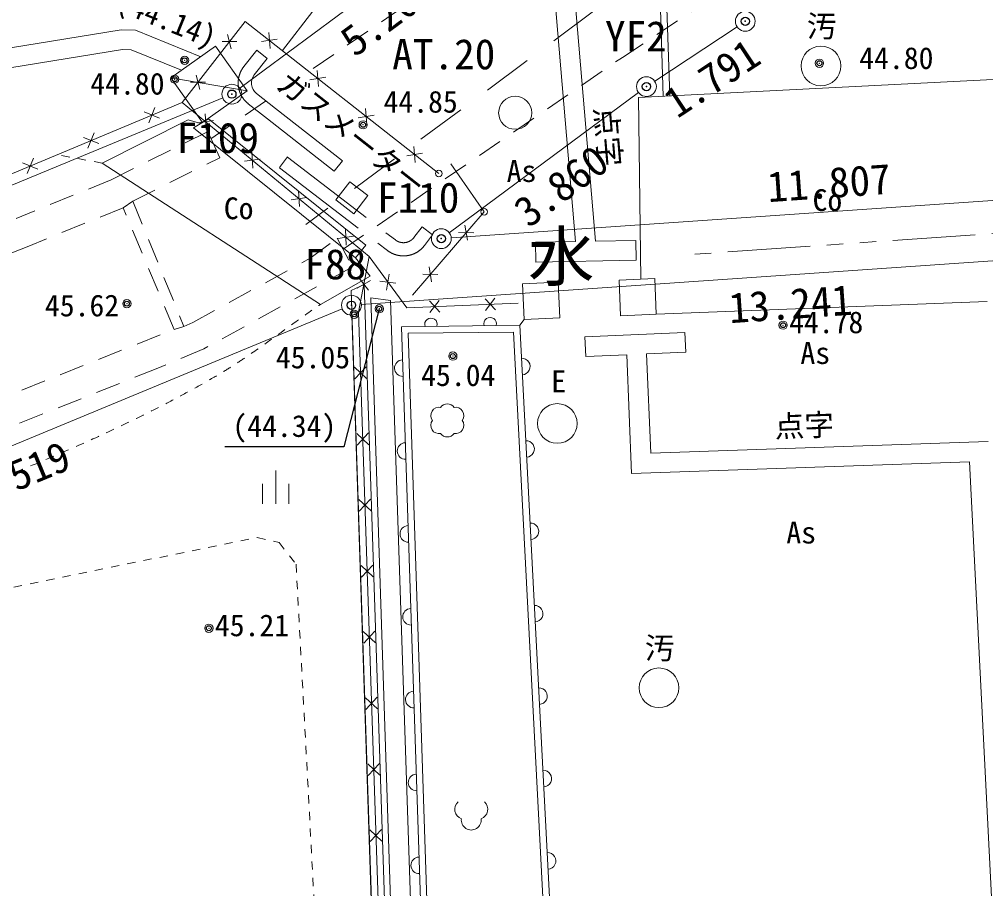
# Model space of a CAD drawing. Units: millimetres, scale not verified. Extents: x -29071210 to -28860960, y -117775216 to -117329466.
# Drawn here: x -28918491 to -28903882, y -117614839 to -117601690 of the extents above; entities that cross this region are included whole.
import ezdxf
from ezdxf.enums import TextEntityAlignment as Align

# ---------------------------------------------------------------- set-up
doc = ezdxf.new("R2010")
doc.units = ezdxf.units.MM
doc.header["$LTSCALE"] = 250
doc.header["$PDMODE"] = 32
doc.header["$PDSIZE"] = 125
for name, pattern in [('DASHED', [7.5, 6, -1.5]), ('USER1', [10, 5, -1, 1, -1, 1, -1]), ('USER2', [5, 3, -2]), ('USER4', [2.5, 1.5, -1]), ('USER8', [1, 0.5, -0.5])]:
    doc.linetypes.add(name, pattern=pattern)
for name, color, linetype, lineweight in [('S-SUV', 7, 'Continuous', 13), ('S-SUV-HTXT', 7, 'Continuous', 13), ('S-SUV-ROW', 7, 'Continuous', 15), ('S-SUV-SRVR', 3, 'Continuous', 13)]:
    doc.layers.add(name, color=color, linetype=linetype, lineweight=lineweight)
doc.layers.add('S-SUV-BMK', color=7, linetype='Continuous')
doc.styles.add('ＭＳ ゴシック', font='')
doc.styles.get('ＭＳ ゴシック').set_extended_font_data('MS Gothic')

# ---------------------------------------------------------------- blocks, each defined once
blk = doc.blocks.new('荒地')
at = {"color": 7, "linetype": 'Continuous', "lineweight": 13}
for p, q in [((0, -1.25), (0, 1.25)), ((-1, 0.25), (-1, -1.25)), ((1, 0.25), (1, -1.25))]:
    blk.add_line(p, q, dxfattribs=at)
blk = doc.blocks.new('ﾌﾟﾛｯﾄﾏｰｸ-03_1')
at = {"color": 3, "linetype": 'Continuous', "lineweight": 25}
blk.add_circle((0, 0), 0.5, dxfattribs=at)
at = {"color": 3}
blk.add_point((0, 0), dxfattribs=at)
blk = doc.blocks.new('植樹')
at = {"color": 7, "linetype": 'Continuous', "lineweight": 13}
for centre, radius, start, end in [((-0.5, 0.3), 0.5, 79.16209, 216.8699), ((0, 0.5), 0.499, 35.63102, 144.36898), ((0.5, 0.3), 0.5, 323.1301, 100.83791), ((-0.5, -0.3), 0.5, 143.1301, 280.83791), ((0.5, -0.3), 0.5, 259.16209, 36.8699), ((0, -0.5), 0.499, 215.63102, 324.36898)]:
    blk.add_arc(centre, radius, start, end, dxfattribs=at)
blk = doc.blocks.new('園庭')
at = {"color": 7, "linetype": 'Continuous', "lineweight": 13}
for centre, start, end in [((-0.4, 0.4), 131.41945, 251.14243), ((0.4, 0.4), 288.85757, 48.58055), ((0, -0.25), 172.14016, 7.85984)]:
    blk.add_arc(centre, 0.6, start, end, dxfattribs=at)
blk = doc.blocks.new('ﾌﾟﾛｯﾄﾏｰｸ-03')
at = {"color": 7, "linetype": 'Continuous', "lineweight": 15}
blk.add_circle((0, 0), 0.5, dxfattribs=at)
at = {"color": 7}
blk.add_point((0, 0), dxfattribs=at)
blk = doc.blocks.new('ﾌﾟﾛｯﾄﾏｰｸ-02')
at = {"color": 7, "linetype": 'Continuous', "lineweight": 20}
blk.add_circle((0, 0), 0.5, dxfattribs=at)

msp = doc.modelspace()

# ---------------------------------------------------------------- linework, layer by layer
at = {"layer": 'S-SUV'}
for p, q in [((-28908658, -117602849.8), (-28908795.2, -117598511.6)), ((-28908757.9, -117602854.9), (-28908894, -117598551.3)), ((-28910244, -117599581.5), (-28909781, -117605044)), ((-28910529.4, -117599766.3), (-28910081.6, -117605049.4)), ((-28914052.9, -117601564.1), (-28914514.4, -117602162.7)), ((-28916028, -117602947), (-28915076, -117601721)), ((-28912150, -117604022), (-28915076, -117601721)), ((-28914700.1, -117602128.9), (-28914720.3, -117601888.5)), ((-28915425.8, -117602027.6), (-28915202.3, -117602027.5)), ((-28915286.4, -117602135.9), (-28915341.7, -117601919.3)), ((-28914591, -117601990.2), (-28914829.4, -117602027.2)), ((-28914902.2, -117602157.4), (-28914745, -117602281)), ((-28913968.6, -117602704.2), (-28913988.8, -117602463.7)), ((-28915045, -117602772), (-28916200, -117602577)), ((-28915762.4, -117602748.9), (-28915817.7, -117602532.3)), ((-28913859.5, -117602565.4), (-28914097.9, -117602602.5)), ((-28903767, -117602601), (-28909133, -117602874)), ((-28915901.8, -117602640.6), (-28915678.3, -117602640.5)), ((-28909133, -117602874), (-28909096.5, -117605620.3)), ((-28923380, -117606018), (-28916028, -117602947)), ((-28916534.7, -117603254.4), (-28916440.3, -117603023.4)), ((-28913203, -117605277), (-28916028, -117602947)), ((-28913237.1, -117603279.4), (-28913257.3, -117603039)), ((-28915939, -117603208), (-28917238, -117603863)), ((-28916602.8, -117603091.3), (-28916372.2, -117603186.6)), ((-28915745, -117603263), (-28915939, -117603208)), ((-28915631.7, -117603195.6), (-28915860, -117603333)), ((-28915668.5, -117603357.9), (-28915681, -117603118.8)), ((-28913251.6, -117605104), (-28915631.7, -117603195.6)), ((-28913128, -117603140.7), (-28913366.4, -117603177.7)), ((-28913408, -117605299), (-28915860, -117603333)), ((-28915556.2, -117603221.7), (-28915793.4, -117603254.9)), ((-28917521.8, -117603475.2), (-28917291.2, -117603570.4)), ((-28917453.7, -117603638.3), (-28917359.3, -117603407.3)), ((-28912505.6, -117603854.7), (-28912525.8, -117603614.2)), ((-28918372.7, -117604022.2), (-28918278.3, -117603791.2)), ((-28914962.3, -117603940.4), (-28914974.8, -117603701.3)), ((-28912396.5, -117603715.9), (-28912634.9, -117603753)), ((-28918440.8, -117603859.1), (-28918210.2, -117603954.3)), ((-28917238, -117603863), (-28913940, -117606002)), ((-28914850, -117603804.2), (-28915087.1, -117603837.4)), ((-28911464, -117604603), (-28911969, -117603875.3)), ((-28914256, -117604522.9), (-28914268.5, -117604283.8)), ((-28914143.7, -117604386.7), (-28914380.9, -117604419.9)), ((-28912548, -117605862), (-28911464, -117604603)), ((-28911716.1, -117605031), (-28911754, -117604804.6)), ((-28913549.8, -117605105.4), (-28913562.3, -117604866.3)), ((-28911849.8, -117604915.9), (-28911620.3, -117604919.8)), ((-28913437.5, -117604969.2), (-28913674.6, -117605002.4)), ((-28913408, -117605299), (-28913251.6, -117605104)), ((-28910689.3, -117605060.4), (-28910081.6, -117605049.4)), ((-28910689.3, -117605060.4), (-28910683.9, -117605360.4)), ((-28909172, -117605033), (-28909781, -117605044)), ((-28909166.6, -117605333), (-28909172, -117605033)), ((-28913188, -117605576), (-28913408, -117605299)), ((-28913362.2, -117606117.9), (-28913203, -117605277)), ((-28913203, -117605277), (-28912634, -117606052)), ((-28909166.6, -117605333), (-28910683.9, -117605360.4)), ((-28912897.7, -117605543.7), (-28912939.4, -117605785.1)), ((-28912391.8, -117605545.4), (-28912162.3, -117605549.3)), ((-28912258.1, -117605660.5), (-28912296, -117605434.1)), ((-28913940, -117606002), (-28913188, -117605576)), ((-28913383.4, -117605755.5), (-28913181.8, -117605639.7)), ((-28913210, -117605788.3), (-28913355.3, -117605606.8)), ((-28913040, -117605648.1), (-28912797.1, -117605680.7)), ((-28910344.5, -117605665.1), (-28910884, -117605689)), ((-28910884, -117605689), (-28910860.1, -117606228.5)), ((-28910320.6, -117606204.5), (-28910344.5, -117605665.1)), ((-28908883.6, -117605612.1), (-28909423.2, -117605632.8)), ((-28909423.2, -117605632.8), (-28909402.4, -117606172.4)), ((-28908862.8, -117606151.7), (-28908883.6, -117605612.1)), ((-28913275.9, -117605701.8), (-28913473, -117605793)), ((-28913040, -117618897), (-28913473, -117605793)), ((-28912840.1, -117618890.4), (-28913275.9, -117605701.8)), ((-28913179.2, -117605903.7), (-28912877.8, -117605940.9)), ((-28912750.2, -117618887.4), (-28913179.2, -117605903.7)), ((-28912450.3, -117618877.5), (-28912877.8, -117605940.9)), ((-28912634, -117606052), (-28910950, -117605983)), ((-28912291.1, -117605949.6), (-28912135.1, -117606119.9)), ((-28912283.9, -117606126), (-28912142.3, -117605943.5)), ((-28911449.1, -117605915.1), (-28911293.1, -117606085.4)), ((-28911441.9, -117606091.5), (-28911300.3, -117605909)), ((-28908862.8, -117606151.7), (-28903860.9, -117605959.3)), ((-28912940.1, -117618893.7), (-28913362.2, -117606117.9)), ((-28910927, -117606318), (-28910860.1, -117606228.5)), ((-28910860.1, -117606228.5), (-28910320.6, -117606204.5)), ((-28909402.4, -117606172.4), (-28908862.8, -117606151.7)), ((-28910927, -117606318), (-28912714.6, -117606338.9)), ((-28912300.4, -117618872.6), (-28912714.6, -117606338.9)), ((-28911021.9, -117606419.1), (-28912611.2, -117606437.7)), ((-28909792.9, -117630002), (-28911021.9, -117606419.1)), ((-28909693, -117629997), (-28910927, -117606318)), ((-28912200.5, -117618869.3), (-28912611.2, -117606437.7)), ((-28909940.9, -117606490.3), (-28908427.9, -117606425.3)), ((-28909928, -117606790), (-28909940.9, -117606490.3)), ((-28908415, -117606725), (-28908427.9, -117606425.3)), ((-28909928, -117606790), (-28909308.6, -117606763.4)), ((-28909234, -117608561), (-28909308.6, -117606763.4)), ((-28909008.8, -117606750.5), (-28908415, -117606725)), ((-28908946.6, -117608250.9), (-28909008.8, -117606750.5)), ((-28913240.5, -117607123.8), (-28913423.1, -117606953)), ((-28913417.2, -117607129.7), (-28913246.4, -117606947.2)), ((-28913207.5, -117608123.3), (-28913390, -117607952.5)), ((-28913384.2, -117608129.1), (-28913213.3, -117607946.6)), ((-28908946.6, -117608250.9), (-28903843.2, -117608075)), ((-28909234, -117608561), (-28904128, -117608385)), ((-28903092, -117628953), (-28904128, -117608385)), ((-28913174.5, -117609122.7), (-28913357, -117608951.9)), ((-28913351.2, -117609128.6), (-28913180.3, -117608946.1)), ((-28913141.5, -117610122.2), (-28913324, -117609951.4)), ((-28913318.1, -117610128), (-28913147.3, -117609945.5)), ((-28913108.4, -117611121.7), (-28913291, -117610950.8)), ((-28913285.1, -117611127.5), (-28913114.3, -117610945)), ((-28913075.4, -117612121.1), (-28913257.9, -117611950.3)), ((-28913252.1, -117612126.9), (-28913081.2, -117611944.4)), ((-28913042.4, -117613120.6), (-28913224.9, -117612949.7)), ((-28913219.1, -117613126.4), (-28913048.2, -117612943.9)), ((-28913009.4, -117614120), (-28913191.9, -117613949.2)), ((-28913186, -117614125.9), (-28913015.2, -117613943.3))]:
    msp.add_line(p, q, dxfattribs=at)
at = {"layer": 'S-SUV', "linetype": 'USER4'}
for p, q in [((-28915594, -117603495), (-28910828, -117600225)), ((-28909375, -117602265), (-28907782, -117601212)), ((-28913597, -117605166), (-28909375, -117602265)), ((-28917100.3, -117604115.6), (-28915643, -117603388.1)), ((-28915462, -117603783), (-28915643, -117603388.1)), ((-28916776, -117604439), (-28915462, -117603783)), ((-28917100.3, -117604115.6), (-28918541, -117604703)), ((-28916776, -117604439), (-28916923, -117604539)), ((-28916776, -117604439), (-28916003, -117606335)), ((-28916923, -117604539), (-28918348, -117605120)), ((-28916152, -117606380), (-28916923, -117604539)), ((-28918348, -117605120), (-28931009, -117610190)), ((-28913452.8, -117605431.8), (-28915701, -117606674)), ((-28929484.6, -117611693.7), (-28916152, -117606380)), ((-28915701, -117606674), (-28916396, -117606965)), ((-28916396, -117606965), (-28929315.4, -117612110.6))]:
    msp.add_line(p, q, dxfattribs=at)
at = {"layer": 'S-SUV', "linetype": 'DASHED'}
for p, q in [((-28914902.2, -117602157.4), (-28915097.1, -117602405.2)), ((-28914745, -117602281), (-28914939.8, -117602528.8)), ((-28914617, -117603037), (-28914906.2, -117602809.7)), ((-28914740.6, -117603194.2), (-28915029.8, -117602966.9)), ((-28914617, -117603037), (-28913607, -117603831)), ((-28914740.6, -117603194.2), (-28913730.6, -117603988.2)), ((-28914559.7, -117603928.7), (-28914438, -117603770)), ((-28914437, -117603776), (-28912805.1, -117605027.1)), ((-28914558.7, -117603934.7), (-28912926.8, -117605185.8)), ((-28913607, -117603831), (-28913730.6, -117603988.2)), ((-28912402, -117604830), (-28912524.7, -117604990)), ((-28912402, -117604830), (-28912243.3, -117604951.7)), ((-28912243.3, -117604951.7), (-28912366, -117605111.7))]:
    msp.add_line(p, q, dxfattribs=at)
at = {"layer": 'S-SUV', "linetype": 'USER8'}
msp.add_line((-28917238, -117603863), (-28917919.9, -117603737.2), dxfattribs=at)
at = {"layer": 'S-SUV'}
for points in [[(-28915746.9, -117602254.8), (-28916734, -117601855), (-28916950, -117601847), (-28930990, -117604132), (-28933212, -117604584)], [(-28916036.9, -117602461), (-28916797.8, -117602152.8), (-28916931.3, -117602147.9), (-28930936, -117604427.2), (-28933177.4, -117604883.1)]]:
    msp.add_lwpolyline(points, dxfattribs=at)
msp.add_lwpolyline([(-28916200, -117602577), (-28915525, -117602097), (-28915045, -117602772), (-28915720, -117603252)], close=True, dxfattribs=at)
at = {"layer": 'S-SUV', "linetype": 'DASHED'}
msp.add_lwpolyline([(-28913497, -117604148), (-28913223, -117604357), (-28913432, -117604631), (-28913706, -117604422)], close=True, dxfattribs=at)
at = {"layer": 'S-SUV', "linetype": 'USER4'}
msp.add_lwpolyline([(-28916152, -117606380), (-28916003, -117606335), (-28915867, -117606273), (-28914092, -117605303), (-28913686, -117605002), (-28913452.8, -117605431.8)], dxfattribs=at)
at = {"layer": 'S-SUV', "linetype": 'USER8'}
for points in [[(-28942330, -117632966), (-28942502, -117630066), (-28942437, -117629080), (-28940595, -117627281), (-28936104, -117621469), (-28933217, -117617820), (-28929865, -117614674), (-28926615, -117612588), (-28924681, -117611736), (-28922493, -117611074), (-28914893, -117609527), (-28914562, -117609605), (-28914307, -117609932)], [(-28914307, -117609932), (-28913762, -117620125), (-28913490, -117629358), (-28913549, -117632574), (-28913936, -117641142), (-28914773, -117649464), (-28916754, -117650015), (-28920137, -117650484), (-28922057.3, -117650756.5)]]:
    msp.add_lwpolyline(points, dxfattribs=at)
at = {"layer": 'S-SUV'}
for centre, radius in [((-28906372, -117602395), 300), ((-28912150, -117604022), 50), ((-28911464, -117604603), 50), ((-28910358, -117607803), 300), ((-28908821, -117611801), 300)]:
    msp.add_circle(centre, radius, dxfattribs=at)
at = {"layer": 'S-SUV', "linetype": 'DASHED'}
for centre, radius, start, end in [((-28914782.6, -117602652.4), 400, 141.82774, 231.82774), ((-28912683.4, -117604868.3), 200, 232.5253, 322.5253), ((-28912683.4, -117604868.3), 400, 232.5253, 322.5253)]:
    msp.add_arc(centre, radius, start, end, dxfattribs=at)
at = {"layer": 'S-SUV'}
for centre, radius, start, end in [((-28914782.6, -117602652.4), 200, 141.82774, 231.82774), ((-28912268, -117606303.2), 94.5, 341.80598, 199.53604), ((-28911374.2, -117606292.7), 94.5, 341.80598, 199.53604), ((-28912693.4, -117606965.6), 125.4, 92.07779, 271.70732), ((-28910894.3, -117606941.1), 124.8, 272.88935, 93.07704), ((-28912652, -117608219), 125.4, 92.07779, 271.70732), ((-28910829.4, -117608187.4), 124.8, 272.88935, 93.07704), ((-28910764.4, -117609433.6), 124.8, 272.88935, 93.07704), ((-28912610.6, -117609472.3), 125.4, 92.07779, 271.70732), ((-28912569.2, -117610725.7), 125.4, 92.07779, 271.70732), ((-28910699.5, -117610679.9), 124.8, 272.88935, 93.07704), ((-28910634.5, -117611926.2), 124.8, 272.88935, 93.07704), ((-28912527.8, -117611979.1), 125.4, 92.07779, 271.70732), ((-28912486.4, -117613232.4), 125.4, 92.07779, 271.70732), ((-28910569.6, -117613172.4), 124.8, 272.88935, 93.07704), ((-28910504.6, -117614418.7), 124.8, 272.88935, 93.07704), ((-28912445, -117614485.8), 125.4, 92.07779, 271.70732)]:
    msp.add_arc(centre, radius, start, end, dxfattribs=at)
at = {"layer": 'S-SUV', "linetype": 'USER8'}
msp.add_open_spline([(-28924503.4, -117610427.7), (-28923679.1, -117610206.5), (-28922845.3, -117610018.2), (-28922030.6, -117609764), (-28920749.4, -117609364.2), (-28919475.7, -117608930.8), (-28918238.3, -117608411.1), (-28917317.3, -117608024.3), (-28916406.7, -117607603), (-28915543.2, -117607100.9), (-28914983.1, -117606775.2), (-28914474.4, -117606368.3), (-28913940, -117606002)], degree=3, knots=[0, 0, 0, 0, 1, 1, 1, 2, 2, 2, 3, 3, 3, 4, 4, 4, 4], dxfattribs=at)
at = {"layer": 'S-SUV-ROW'}
for p, q in [((-28915157.4, -117602732.1), (-28911220.8, -117599813.5)), ((-28907641.6, -117601802.5), (-28908885.5, -117602624.7)), ((-28925346.1, -117606988.6), (-28915416.5, -117602878.8)), ((-28909131.2, -117602796.8), (-28911991.4, -117604917.3)), ((-28911962.3, -117604996.3), (-28900482.6, -117604201.4)), ((-28900409.6, -117605110.4), (-28913320.7, -117606003.5)), ((-28912638, -117631035.1), (-28913465.4, -117606163.7))]:
    msp.add_line(p, q, dxfattribs=at)
at = {"layer": 'S-SUV-ROW', "linetype": 'USER2'}
msp.add_line((-28909809, -117601567.7), (-28914160.9, -117604794.2), dxfattribs=at)
at = {"layer": 'S-SUV-ROW', "linetype": 'USER1'}
msp.add_line((-28889075.3, -117603912.6), (-28908336.3, -117605246.4), dxfattribs=at)
at = {"layer": 'S-SUV-SRVR', "lineweight": 25}
msp.add_lwpolyline([(-28913049.4, -117606067.6), (-28913583.8, -117608155), (-28915384.7, -117608155)], dxfattribs=at)

# ---------------------------------------------------------------- block references
at = {"layer": 'S-SUV'}
for name, p, xscale, yscale in [('植樹', (-28912021, -117607757), 250, 250), ('荒地', (-28914615, -117608766.3), 200, 200), ('園庭', (-28911659.4, -117613739.2), 250, 250)]:
    msp.add_blockref(name, p, dxfattribs=dict(at, xscale=xscale, yscale=yscale))
at = {"layer": 'S-SUV-BMK', "xscale": 300, "yscale": 300}
for p in [(-28907516.5, -117601719.7), (-28909010.7, -117602707.4), (-28915277.9, -117602821.4), (-28912111.9, -117605006.7), (-28913470.4, -117606013.8)]:
    msp.add_blockref('ﾌﾟﾛｯﾄﾏｰｸ-03', p, dxfattribs=at)
at = {"layer": 'S-SUV-SRVR'}
for name, p, xscale, yscale in [('ﾌﾟﾛｯﾄﾏｰｸ-03_1', (-28915992.2, -117602309.6), 75, 75), ('ﾌﾟﾛｯﾄﾏｰｸ-03_1', (-28906395, -117602354), 75, 75), ('ﾌﾟﾛｯﾄﾏｰｸ-03_1', (-28916142, -117602595.1), 75, 75), ('ﾌﾟﾛｯﾄﾏｰｸ-02', (-28910994.6, -117603103.2), 500, 500), ('ﾌﾟﾛｯﾄﾏｰｸ-03_1', (-28913293.4, -117603285.3), 75, 75), ('ﾌﾟﾛｯﾄﾏｰｸ-03_1', (-28916864.6, -117605990.7), 75, 75), ('ﾌﾟﾛｯﾄﾏｰｸ-03_1', (-28913427.8, -117606150.8), 75, 75), ('ﾌﾟﾛｯﾄﾏｰｸ-03_1', (-28913049.4, -117606067.6), 75, 75), ('ﾌﾟﾛｯﾄﾏｰｸ-03_1', (-28906945, -117606316), 75, 75), ('ﾌﾟﾛｯﾄﾏｰｸ-03_1', (-28911937, -117606784), 75, 75), ('ﾌﾟﾛｯﾄﾏｰｸ-03_1', (-28915625.4, -117610899.5), 75, 75)]:
    msp.add_blockref(name, p, dxfattribs=dict(at, xscale=xscale, yscale=yscale))

# ---------------------------------------------------------------- texts
at = {"layer": 'S-SUV-BMK', "style": 'ＭＳ ゴシック'}
for s, p in [('YF2', (-28909637.9, -117601716)), ('F109', (-28916113, -117603252.3)), ('F110', (-28913085.4, -117604156.1)), ('F88', (-28914182.3, -117605163.5))]:
    msp.add_text(s, height=458.2, dxfattribs=at).set_placement(p, align=Align.TOP_LEFT)
at = {"layer": 'S-SUV-HTXT', "style": 'ＭＳ ゴシック'}
for s, height, rotation, p in [('5.200', 458.2, 36.553, (-28912928.5, -117601624.2)), ('1.791', 458.2, 33.465, (-28908022.3, -117602578.6)), ('3.860', 458.2, 36.553, (-28910300.7, -117604208.5)), ('11.807', 458.2, 3.961, (-28906252.7, -117604162.4)), ('13.241', 458.2, 3.957, (-28906835, -117605993.4)), ('点字', 329.9, 1.974, (-28906624.2, -117607832.5)), ('11.519', 458.2, 22.485, (-28918624.7, -117608620.7))]:
    msp.add_text(s, height=height, rotation=rotation, dxfattribs=at).set_placement(p, align=Align.MIDDLE_CENTER)
for s, p in [('汚', (-28906360.5, -117601793.7)), ('As', (-28910898.8, -117603984.8)), ('Co', (-28915174.9, -117604548.4)), ('As', (-28906458.6, -117606737.3)), ('E', (-28910337.3, -117607165.4)), ('As', (-28906671.4, -117609452.5)), ('汚', (-28908809.5, -117611199.7))]:
    msp.add_text(s, height=329.9, dxfattribs=at).set_placement(p, align=Align.MIDDLE_CENTER)
for s, rotation, p in [('ガスメーター', 321.828, (-28914689.9, -117602787.6)), ('点字', 274.845, (-28909890.2, -117603040.3))]:
    msp.add_text(s, height=329.9, rotation=rotation, dxfattribs=at).set_placement(p, align=Align.BOTTOM_LEFT)
for s, height, p in [('Co', 329.9, (-28906499.1, -117604688.2)), ('水', 733.1, (-28910800.1, -117605862.6))]:
    msp.add_text(s, height=height, dxfattribs=at).set_placement(p, align=Align.BOTTOM_LEFT)
at = {"layer": 'S-SUV-SRVR', "style": 'ＭＳ ゴシック'}
msp.add_text('(44.14)', height=329.9, rotation=337.949, dxfattribs=at).set_placement((-28916362.8, -117601930.2), align=Align.BOTTOM_CENTER)
at = {"layer": 'S-SUV-SRVR', "color": 7, "style": 'ＭＳ ゴシック'}
msp.add_text('AT.20', height=458.2, dxfattribs=at).set_placement((-28912853.8, -117601987.6), align=Align.TOP_LEFT)
at = {"layer": 'S-SUV-SRVR', "style": 'ＭＳ ゴシック'}
for s, p in [('44.80', (-28905793.7, -117602540.1)), ('44.80', (-28917417.9, -117602927.2)), ('44.85', (-28912984.9, -117603200.2)), ('45.62', (-28918103.7, -117606281.8)), ('44.78', (-28906854.1, -117606536.2)), ('45.05', (-28914612.9, -117607067.7)), ('45.04', (-28912416.8, -117607335.5)), ('45.21', (-28915534.6, -117611119.6))]:
    msp.add_text(s, height=329.9, dxfattribs=at).set_placement(p, align=Align.BOTTOM_LEFT)

# ---------------------------------------------------------------- next in the draw order: wipeouts: each hides what was drawn before it
at = {"color": 7}
msp.add_wipeout([(-28915271.7, -117608105), (-28913696.7, -117608105), (-28913696.7, -117607655), (-28915271.7, -117607655)], dxfattribs=at)

# ---------------------------------------------------------------- next in the draw order: linework, layer by layer
at = {"layer": 'S-SUV-ROW'}
msp.add_line((-28913609, -117606071.2), (-28923975, -117610361.7), dxfattribs=at)

# ---------------------------------------------------------------- next in the draw order: texts
at = {"layer": 'S-SUV-SRVR', "style": 'ＭＳ ゴシック'}
msp.add_text('(44.34)', height=329.9, dxfattribs=at).set_placement((-28914484.2, -117608105), align=Align.BOTTOM_CENTER)

doc.saveas('drawing.dxf')
